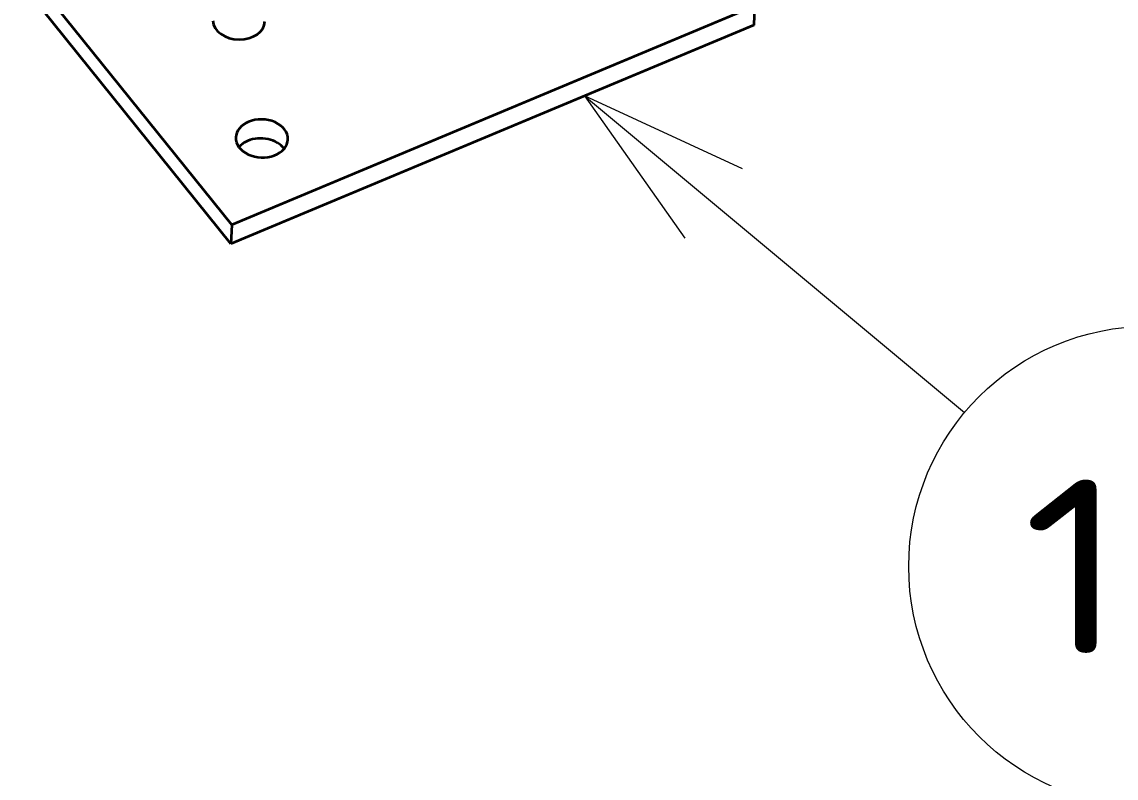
# Model space of a CAD drawing. Extents: x 23 to 417, y 3 to 294.
# Drawn here: x 318.76 to 331.34, y 56.47 to 65.17 of the extents above; entities that cross this region are included whole.
import ezdxf
from ezdxf.enums import TextEntityAlignment as Align

# ---------------------------------------------------------------- set-up
doc = ezdxf.new("R2010")
doc.units = 0
doc.layers.get('0').update_dxf_attribs({"lineweight": 13})
doc.styles.get("Standard").update_dxf_attribs({"font": 'isocp.shx'})

# ---------------------------------------------------------------- blocks, each defined once
blk = doc.blocks.new('BLOCK4670')
at = {"color": 7, "lineweight": 13}
blk.add_line((31.364, -86.767), (53.205, -104.972), dxfattribs=at)
blk.add_lwpolyline([(40.441, -90.964), (31.364, -86.767), (37.127, -94.94)], dxfattribs=at)
blk.add_circle((63.823, -113.823), 13.823, dxfattribs=at)
blk.add_text('16', height=10, dxfattribs=at).set_placement((56.554, -118.823), (71.092, -118.823), align=Align.FIT)
blk = doc.blocks.new('BLOCK4671')
at = {"color": 7, "lineweight": 35, "ltscale": 0.479557}
blk.add_line((11.03, -95.277), (-0.993, -80.33), dxfattribs=at)
at = {"color": 7, "lineweight": 35, "ltscale": 0.453742}
blk.add_line((11.07, -94.185), (-0.305, -80.042), dxfattribs=at)
at = {"color": 7, "lineweight": 35}
for p, q in [((41.126, -81.607), (11.07, -94.185)), ((41.086, -82.699), (11.03, -95.277))]:
    blk.add_line(p, q, dxfattribs=at)
at = {"color": 7, "lineweight": 35, "ltscale": 0.027323}
for p, q in [((41.126, -81.607), (41.086, -82.699)), ((11.07, -94.185), (11.03, -95.277))]:
    blk.add_line(p, q, dxfattribs=at)
at = {"color": 7, "lineweight": 35}
for centre, start_param, end_param in [((12.805, -89.206), 3.141619, 5.276613), ((12.805, -89.206), 5.276613, 6.283211), ((12.805, -89.206), 0.000026, 3.141619), ((12.765, -90.299), 3.664177, 5.276613), ((12.765, -90.299), 5.276613, 5.760734)]:
    blk.add_ellipse(centre, major_axis=(-1.499, 0.055), ratio=0.730354, start_param=start_param, end_param=end_param, dxfattribs=at)
blk = doc.blocks.new('BLOCK4690')
at = {"color": 7, "lineweight": 35}
blk.add_ellipse((10.98, -92.86), major_axis=(-1.499, 0.055), ratio=0.730354, start_param=0.064224, end_param=3.141586, dxfattribs=at)

msp = doc.modelspace()

# ---------------------------------------------------------------- block references
at = {"lineweight": 0, "xscale": 0.2, "yscale": 0.2, "zscale": 0.2}
for name, p in [('BLOCK4690', (319.0553, 83.7556)), ('BLOCK4671', (318.9545, 81.6691)), ('BLOCK4670', (318.9545, 81.6691))]:
    msp.add_blockref(name, p, dxfattribs=at)

doc.saveas('drawing.dxf')
